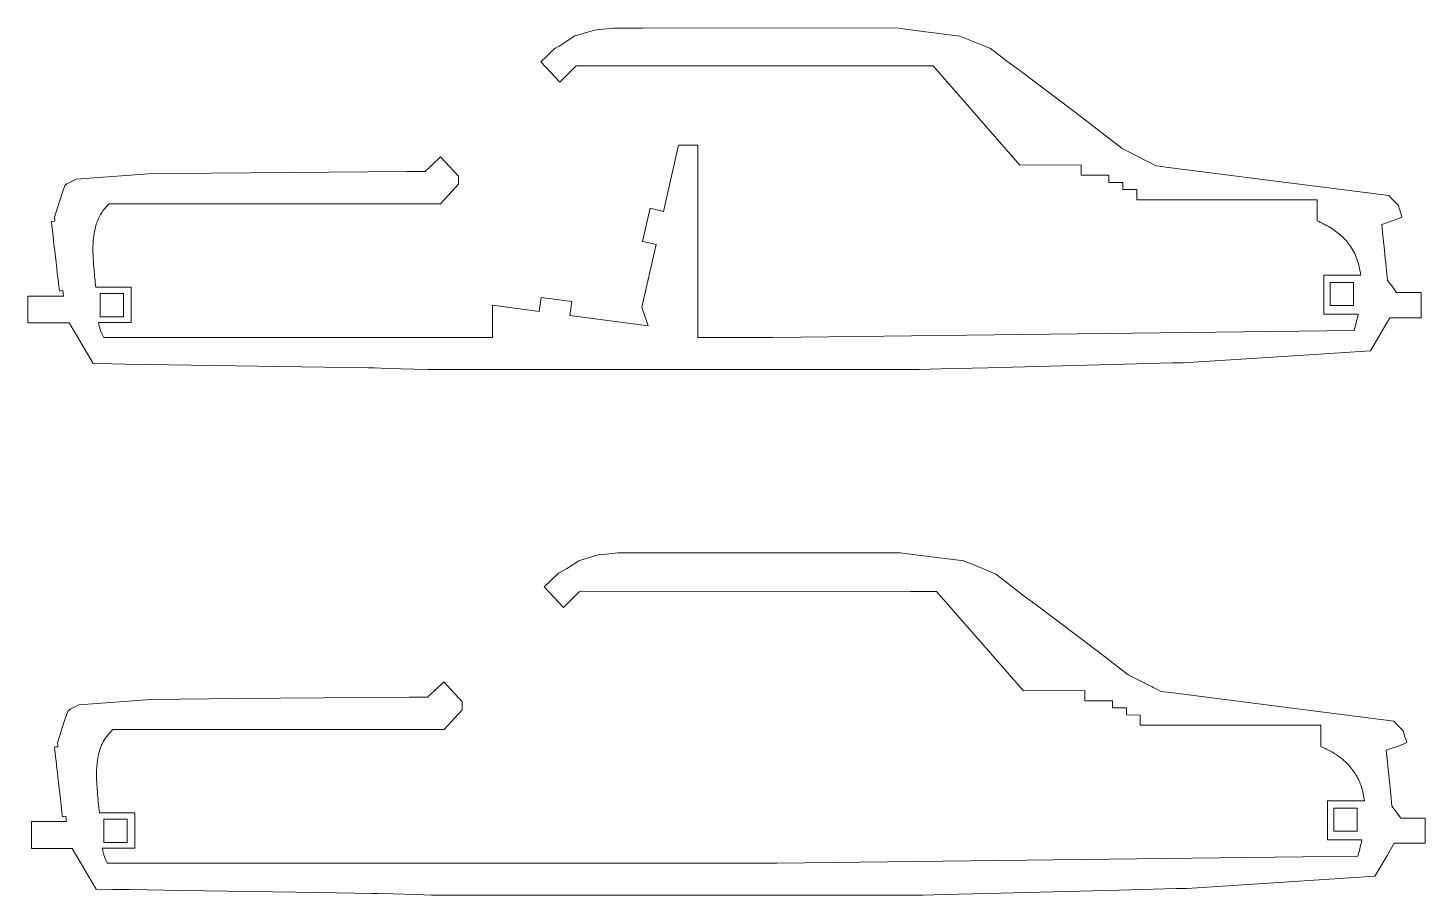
# Model space of a CAD drawing. Header units: millimetres. Extents: x -3396 to 75, y -180 to 2055.
# Drawn here: x -1222.4 to -920.6, y 1274.9 to 1462.3 of the extents above; entities that cross this region are included whole.
import ezdxf

# ---------------------------------------------------------------- set-up
doc = ezdxf.new("R2010")
doc.units = ezdxf.units.MM

msp = doc.modelspace()

# ---------------------------------------------------------------- linework, layer by layer
at = {"color": 7, "linetype": 'Continuous', "lineweight": 15}
for p, q in [((-1100.05, 1461.8), (-1103.71, 1460.71)), ((-1099.61, 1461.84), (-1100.05, 1461.8)), ((-1095.83, 1462.23), (-1099.61, 1461.84)), ((-1089.65, 1462.23), (-1095.83, 1462.23)), ((-1034.81, 1462.26), (-1089.65, 1462.23)), ((-1032.91, 1462.02), (-1034.81, 1462.26)), ((-1021.08, 1460.52), (-1032.91, 1462.02)), ((-1108.52, 1457.87), (-1109.43, 1457.01)), ((-1107.65, 1458.36), (-1108.52, 1457.87)), ((-1104.25, 1460.55), (-1107.65, 1458.36)), ((-1103.71, 1460.71), (-1104.25, 1460.55)), ((-1015.67, 1458.31), (-1021.08, 1460.52)), ((-1014.47, 1457.8), (-1015.67, 1458.31)), ((-1110.42, 1456.07), (-1111.59, 1454.96)), ((-1111.59, 1454.96), (-1107.54, 1450.58)), ((-1110.25, 1456.23), (-1110.42, 1456.07)), ((-1109.68, 1456.77), (-1110.25, 1456.23)), ((-1109.43, 1457.01), (-1109.68, 1456.77)), ((-1011.7, 1455.67), (-1014.47, 1457.8)), ((-1011.39, 1455.44), (-1011.7, 1455.67)), ((-1011.35, 1455.41), (-1011.39, 1455.44)), ((-1010.94, 1455.1), (-1011.35, 1455.41)), ((-1008.46, 1453.25), (-1010.94, 1455.1)), ((-1104.13, 1453.96), (-1107.54, 1450.58)), ((-1032.57, 1454.09), (-1103.78, 1454.11)), ((-1032.57, 1454.09), (-1026.9, 1454.09)), ((-1026.9, 1454.09), (-1008.16, 1432.59)), ((-996.4, 1444.2), (-1008.46, 1453.25)), ((-994.63, 1442.86), (-996.4, 1444.2)), ((-986.06, 1436.23), (-994.63, 1442.86)), ((-1085.1, 1422.63), (-1081.87, 1436.94)), ((-1081.87, 1436.94), (-1077.69, 1436.94)), ((-1077.69, 1436.94), (-1077.69, 1395.36)), ((-1133.3, 1434.42), (-1135.26, 1432.56)), ((-1129.43, 1430.25), (-1133.3, 1434.42)), ((-985.01, 1435.71), (-986.06, 1436.23)), ((-980.84, 1433.58), (-985.01, 1435.71)), ((-1196.42, 1430.74), (-1212.04, 1429.58)), ((-1182.78, 1430.87), (-1196.42, 1430.74)), ((-1140.54, 1431.26), (-1182.78, 1430.87)), ((-1139.2, 1431.26), (-1140.54, 1431.26)), ((-1136.64, 1431.25), (-1139.2, 1431.26)), ((-1136.44, 1431.43), (-1136.64, 1431.25)), ((-1135.78, 1432.07), (-1136.44, 1431.43)), ((-1135.66, 1432.18), (-1135.78, 1432.07)), ((-1135.26, 1432.56), (-1135.66, 1432.18)), ((-1008.16, 1432.59), (-994.9, 1432.66)), ((-994.9, 1432.66), (-994.9, 1430.43)), ((-980.48, 1433.39), (-980.84, 1433.58)), ((-980.38, 1433.34), (-980.48, 1433.39)), ((-979.09, 1432.68), (-980.38, 1433.34)), ((-978.69, 1432.47), (-979.09, 1432.68)), ((-977.91, 1432.37), (-978.69, 1432.47)), ((-976.62, 1432.21), (-977.91, 1432.37)), ((-953.96, 1429.3), (-976.62, 1432.21)), ((-1214.49, 1428.21), (-1215.05, 1426.57)), ((-1214.02, 1428.55), (-1214.49, 1428.21)), ((-1212.04, 1429.58), (-1214.02, 1428.55)), ((-1133.29, 1424.27), (-1129.43, 1428.51)), ((-1129.43, 1428.51), (-1129.43, 1430.25)), ((-994.9, 1430.43), (-988.9, 1430.43)), ((-988.9, 1430.43), (-988.9, 1428.9)), ((-988.9, 1428.9), (-985.9, 1428.9)), ((-985.9, 1428.9), (-985.9, 1427.39)), ((-928.4, 1426.03), (-953.96, 1429.3)), ((-1215.05, 1426.57), (-1216.72, 1421.35)), ((-985.9, 1427.39), (-982.9, 1427.35)), ((-982.9, 1427.35), (-982.9, 1425.15)), ((-982.9, 1425.15), (-943.9, 1425.15)), ((-943.9, 1425.15), (-943.9, 1420.58)), ((-927.46, 1425.05), (-928.4, 1426.03)), ((-926.37, 1423.93), (-927.46, 1425.05)), ((-1204.9, 1424.27), (-1133.29, 1424.27)), ((-1089.65, 1416.11), (-1088.03, 1423.3)), ((-1088.03, 1423.3), (-1085.1, 1422.63)), ((-926.19, 1423.34), (-926.37, 1423.93)), ((-925.98, 1422.66), (-926.19, 1423.34)), ((-925.77, 1421.99), (-925.98, 1422.66)), ((-925.58, 1421.4), (-925.77, 1421.99)), ((-1217.2, 1420.46), (-1217.36, 1420.44)), ((-1217.36, 1420.44), (-1217.31, 1419.99)), ((-1217.31, 1419.99), (-1217.3, 1419.88)), ((-1217.3, 1419.88), (-1217.25, 1419.45)), ((-1217.25, 1419.45), (-1217.24, 1419.39)), ((-1217.24, 1419.39), (-1217.24, 1419.35)), ((-1217.24, 1419.35), (-1217.15, 1418.63)), ((-1216.62, 1420.53), (-1217.2, 1420.46)), ((-1217.15, 1418.63), (-1217.07, 1417.88)), ((-1216.72, 1421.35), (-1216.64, 1420.7)), ((-1216.64, 1420.7), (-1216.62, 1420.53)), ((-929.95, 1419.81), (-927.25, 1420.7)), ((-929.86, 1418.92), (-929.95, 1419.81)), ((-929.85, 1418.81), (-929.86, 1418.92)), ((-929.83, 1418.65), (-929.85, 1418.81)), ((-929.81, 1418.49), (-929.83, 1418.65)), ((-927.25, 1420.7), (-925.58, 1421.4)), ((-1217.07, 1417.88), (-1216.98, 1417.14)), ((-1216.98, 1417.14), (-1216.89, 1416.36)), ((-1216.89, 1416.36), (-1216.81, 1415.64)), ((-1216.81, 1415.64), (-1216.73, 1414.92)), ((-1086.72, 1415.45), (-1089.65, 1416.11)), ((-929.78, 1418.12), (-929.81, 1418.49)), ((-929.72, 1417.55), (-929.78, 1418.12)), ((-929.64, 1416.8), (-929.72, 1417.55)), ((-929.55, 1415.95), (-929.64, 1416.8)), ((-929.46, 1415.06), (-929.55, 1415.95)), ((-1216.73, 1414.92), (-1216.64, 1414.18)), ((-1216.64, 1414.18), (-1216.56, 1413.45)), ((-1216.56, 1413.45), (-1216.55, 1413.41)), ((-1216.55, 1413.41), (-1216.55, 1413.35)), ((-1216.55, 1413.35), (-1216.5, 1412.92)), ((-1216.5, 1412.92), (-1216.45, 1412.49)), ((-1089.78, 1401.93), (-1086.72, 1415.45)), ((-929.18, 1412.38), (-929.46, 1415.06)), ((-1216.45, 1412.49), (-1216.44, 1412.43)), ((-1216.44, 1412.43), (-1216.44, 1412.39)), ((-1216.44, 1412.39), (-1216.35, 1411.66)), ((-1216.35, 1411.66), (-1216.27, 1410.92)), ((-1216.27, 1410.92), (-1216.18, 1410.16)), ((-1216.18, 1410.16), (-1216.1, 1409.4)), ((-929.09, 1411.49), (-929.18, 1412.38)), ((-929, 1410.64), (-929.09, 1411.49)), ((-928.92, 1409.91), (-929, 1410.64)), ((-928.87, 1409.36), (-928.92, 1409.91)), ((-1216.1, 1409.4), (-1216.01, 1408.67)), ((-1216.01, 1408.67), (-1215.93, 1407.97)), ((-1215.93, 1407.97), (-1215.84, 1407.21)), ((-1215.84, 1407.21), (-1215.76, 1406.49)), ((-942.49, 1400.39), (-942.49, 1408.84)), ((-942.49, 1408.84), (-934.49, 1408.84)), ((-941.09, 1402.27), (-941.09, 1407.27)), ((-941.09, 1407.27), (-936.09, 1407.27)), ((-936.09, 1407.27), (-936.09, 1402.27)), ((-928.83, 1409.01), (-928.87, 1409.36)), ((-928.82, 1408.87), (-928.83, 1409.01)), ((-928.8, 1408.69), (-928.82, 1408.87)), ((-928.79, 1408.59), (-928.8, 1408.69)), ((-928.69, 1407.68), (-928.79, 1408.59)), ((-927.79, 1406.52), (-928.69, 1407.68)), ((-1222.43, 1404.33), (-1222.43, 1403.31)), ((-1214.73, 1404.33), (-1222.43, 1404.33)), ((-1215.76, 1406.49), (-1215.76, 1406.46)), ((-1215.76, 1406.46), (-1215.75, 1406.39)), ((-1215.75, 1406.39), (-1215.7, 1405.96)), ((-1215.7, 1405.96), (-1215.69, 1405.85)), ((-1215.69, 1405.85), (-1215.64, 1405.41)), ((-1215.64, 1405.41), (-1215.48, 1405.43)), ((-1215.48, 1405.43), (-1214.9, 1405.5)), ((-1214.9, 1405.5), (-1214.88, 1405.33)), ((-1214.88, 1405.33), (-1214.88, 1405.3)), ((-1214.88, 1405.3), (-1214.85, 1405.12)), ((-1214.85, 1405.12), (-1214.8, 1404.68)), ((-1214.8, 1404.68), (-1214.77, 1404.5)), ((-1214.77, 1404.5), (-1214.73, 1404.33)), ((-1207.79, 1406.26), (-1200.15, 1406.26)), ((-1206.8, 1404.85), (-1201.8, 1404.85)), ((-1206.8, 1399.85), (-1206.8, 1404.85)), ((-1201.8, 1404.85), (-1201.8, 1399.85)), ((-1200.15, 1406.26), (-1200.15, 1398.6)), ((-1111.97, 1401.02), (-1111.58, 1404)), ((-1111.58, 1404), (-1104.94, 1403.12)), ((-926.77, 1405.1), (-927.79, 1406.52)), ((-925.75, 1405.1), (-926.77, 1405.1)), ((-921.47, 1405.1), (-925.75, 1405.1)), ((-921.47, 1403.13), (-921.47, 1405.1)), ((-1222.43, 1403.31), (-1222.43, 1402.74)), ((-1222.43, 1402.74), (-1222.43, 1398.57)), ((-1122.05, 1395.36), (-1122.05, 1402.35)), ((-1122.05, 1402.35), (-1111.97, 1401.02)), ((-1104.94, 1403.12), (-1105.33, 1400.15)), ((-1088.43, 1397.93), (-1089.78, 1401.93)), ((-936.09, 1402.27), (-941.09, 1402.27)), ((-921.47, 1399.65), (-921.47, 1403.13)), ((-1222.43, 1398.57), (-1213.49, 1398.57)), ((-1213.49, 1398.57), (-1210.82, 1393.96)), ((-1200.15, 1398.6), (-1207.17, 1398.6)), ((-1201.8, 1399.85), (-1206.8, 1399.85)), ((-1105.33, 1400.15), (-1088.43, 1397.93)), ((-935.05, 1400.39), (-942.49, 1400.39)), ((-930.07, 1396.46), (-928.19, 1399.65)), ((-928.19, 1399.65), (-921.47, 1399.65)), ((-1122.05, 1395.36), (-1206.07, 1395.36)), ((-1061.42, 1395.36), (-1077.69, 1395.36)), ((-935.92, 1396.89), (-1061.42, 1395.36)), ((-932.36, 1392.52), (-930.07, 1396.46)), ((-1210.82, 1393.96), (-1208.36, 1389.73)), ((-950.07, 1391.36), (-932.36, 1392.52)), ((-1208.36, 1389.73), (-1204.29, 1389.68)), ((-1204.29, 1389.68), (-1201.33, 1389.65)), ((-1201.33, 1389.65), (-1191.99, 1389.5)), ((-1191.99, 1389.5), (-1158.44, 1388.96)), ((-1158.44, 1388.96), (-1148.86, 1388.81)), ((-1148.86, 1388.81), (-1148.78, 1388.81)), ((-1148.78, 1388.81), (-1148.68, 1388.81)), ((-1148.68, 1388.81), (-1148.36, 1388.8)), ((-1148.36, 1388.8), (-1147.84, 1388.79)), ((-1147.84, 1388.79), (-1147.66, 1388.79)), ((-1147.66, 1388.79), (-1144.7, 1388.71)), ((-1144.7, 1388.71), (-1139.04, 1388.55)), ((-1139.04, 1388.55), (-1136.07, 1388.47)), ((-1136.07, 1388.47), (-1029.86, 1388.47)), ((-1029.86, 1388.47), (-1025.15, 1388.59)), ((-1025.15, 1388.59), (-1015.06, 1388.85)), ((-1015.06, 1388.85), (-985.54, 1389.6)), ((-985.54, 1389.6), (-975.25, 1389.87)), ((-975.25, 1389.87), (-972.87, 1389.93)), ((-972.87, 1389.93), (-950.07, 1391.36)), ((-1106.11, 1345.42), (-1103.43, 1347.14)), ((-1103.43, 1347.14), (-1102.13, 1347.53)), ((-1102.13, 1347.53), (-1099.23, 1348.4)), ((-1099.23, 1348.4), (-1098.02, 1348.52)), ((-1098.02, 1348.52), (-1095.01, 1348.83)), ((-1077.11, 1348.84), (-1095.01, 1348.83)), ((-1033.98, 1348.86), (-1077.11, 1348.84)), ((-1033.98, 1348.86), (-1029.54, 1348.29)), ((-1029.54, 1348.29), (-1020.25, 1347.11)), ((-1016.01, 1345.38), (-1020.25, 1347.11)), ((-1109.4, 1342.94), (-1108.97, 1343.35)), ((-1108.97, 1343.35), (-1108.49, 1343.8)), ((-1108.49, 1343.8), (-1107.79, 1344.46)), ((-1107.79, 1344.46), (-1106.11, 1345.42)), ((-1016.01, 1345.38), (-1013.35, 1344.24)), ((-1010.91, 1342.37), (-1013.35, 1344.24)), ((-1109.71, 1342.65), (-1110.91, 1341.51)), ((-1106.75, 1337.02), (-1110.91, 1341.51)), ((-1109.71, 1342.65), (-1109.4, 1342.94)), ((-1106.75, 1337.02), (-1103.34, 1340.4)), ((-1102.99, 1340.54), (-1031.78, 1340.53)), ((-1026.11, 1340.53), (-1031.78, 1340.53)), ((-1007.37, 1319.03), (-1026.11, 1340.53)), ((-1010.33, 1341.93), (-1010.91, 1342.37)), ((-1009.98, 1341.66), (-1010.33, 1341.93)), ((-1009.9, 1341.6), (-1009.98, 1341.66)), ((-1007.17, 1339.5), (-1009.9, 1341.6)), ((-1004.64, 1337.6), (-1007.17, 1339.5)), ((-995.23, 1330.55), (-1004.64, 1337.6)), ((-995.23, 1330.55), (-991.44, 1327.68)), ((-984.77, 1322.52), (-991.44, 1327.68)), ((-984.77, 1322.52), (-982.57, 1321.43)), ((-1132.6, 1320.96), (-1134.7, 1318.97)), ((-1132.6, 1320.96), (-1128.64, 1316.69)), ((-994.11, 1319.09), (-1007.37, 1319.03)), ((-994.11, 1316.87), (-994.11, 1319.09)), ((-979.81, 1320.01), (-982.57, 1321.43)), ((-979.81, 1320.01), (-979.57, 1319.89)), ((-979.57, 1319.89), (-979.37, 1319.79)), ((-978.47, 1319.33), (-979.37, 1319.79)), ((-978.47, 1319.33), (-977.66, 1318.91)), ((-1211.44, 1316.02), (-1213.16, 1315.12)), ((-1195.82, 1317.18), (-1211.44, 1316.02)), ((-1177.06, 1317.36), (-1195.82, 1317.18)), ((-1177.06, 1317.36), (-1140.1, 1317.7)), ((-1138.3, 1317.69), (-1140.1, 1317.7)), ((-1136.06, 1317.68), (-1138.3, 1317.69)), ((-1136.06, 1317.68), (-1135.79, 1317.94)), ((-1135.79, 1317.94), (-1135.21, 1318.49)), ((-1135.21, 1318.49), (-1135.05, 1318.65)), ((-1135.05, 1318.65), (-1134.7, 1318.97)), ((-1128.64, 1316.69), (-1128.64, 1314.95)), ((-988.11, 1316.87), (-994.11, 1316.87)), ((-988.11, 1315.34), (-988.11, 1316.87)), ((-977.05, 1318.83), (-977.66, 1318.91)), ((-977.05, 1318.83), (-975.59, 1318.64)), ((-955.97, 1316.13), (-975.59, 1318.64)), ((-927.37, 1312.46), (-955.97, 1316.13)), ((-1213.82, 1314.65), (-1214.6, 1312.38)), ((-1213.82, 1314.65), (-1213.16, 1315.12)), ((-1128.64, 1314.95), (-1132.5, 1310.7)), ((-985.11, 1315.34), (-988.11, 1315.34)), ((-985.11, 1313.83), (-985.11, 1315.34)), ((-982.11, 1313.79), (-985.11, 1313.83)), ((-982.11, 1311.59), (-982.11, 1313.79)), ((-1214.6, 1312.38), (-1216.06, 1307.79)), ((-1132.5, 1310.7), (-1204.11, 1310.7)), ((-943.11, 1311.59), (-982.11, 1311.59)), ((-943.11, 1307.02), (-943.11, 1311.59)), ((-926.56, 1311.62), (-927.37, 1312.46)), ((-925.34, 1310.36), (-926.56, 1311.62)), ((-925.18, 1309.86), (-925.34, 1310.36)), ((-1215.97, 1306.97), (-1216.48, 1306.9)), ((-1216.06, 1307.79), (-1215.99, 1307.22)), ((-1215.99, 1307.22), (-1215.97, 1306.97)), ((-929.01, 1306.24), (-925.99, 1307.24)), ((-925.99, 1307.24), (-924.55, 1307.84)), ((-924.94, 1309.1), (-925.18, 1309.86)), ((-924.94, 1309.1), (-924.71, 1308.34)), ((-924.55, 1307.84), (-924.71, 1308.34)), ((-1216.48, 1306.9), (-1216.7, 1306.87)), ((-1216.66, 1306.48), (-1216.7, 1306.87)), ((-1216.66, 1306.48), (-1216.64, 1306.32)), ((-1216.6, 1305.94), (-1216.64, 1306.32)), ((-1216.6, 1305.94), (-1216.59, 1305.89)), ((-1216.59, 1305.89), (-1216.58, 1305.82)), ((-1216.58, 1305.82), (-1216.58, 1305.79)), ((-1216.58, 1305.79), (-1216.46, 1304.77)), ((-1216.46, 1304.77), (-1216.41, 1304.31)), ((-1216.41, 1304.31), (-1216.29, 1303.25)), ((-929.01, 1306.24), (-928.93, 1305.47)), ((-928.92, 1305.37), (-928.93, 1305.47)), ((-928.9, 1305.23), (-928.92, 1305.37)), ((-928.89, 1305.1), (-928.9, 1305.23)), ((-928.85, 1304.78), (-928.89, 1305.1)), ((-928.8, 1304.29), (-928.85, 1304.78)), ((-928.74, 1303.64), (-928.8, 1304.29)), ((-1216.29, 1303.25), (-1216.23, 1302.78)), ((-1216.23, 1302.78), (-1216.12, 1301.79)), ((-1216.12, 1301.79), (-1216.07, 1301.36)), ((-1216.07, 1301.36), (-1215.95, 1300.33)), ((-928.66, 1302.91), (-928.74, 1303.64)), ((-928.58, 1302.14), (-928.66, 1302.91)), ((-928.58, 1302.14), (-928.17, 1298.16)), ((-1215.95, 1300.33), (-1215.9, 1299.89)), ((-1215.9, 1299.89), (-1215.9, 1299.86)), ((-1215.9, 1299.86), (-1215.89, 1299.79)), ((-1215.89, 1299.79), (-1215.88, 1299.74)), ((-1215.84, 1299.36), (-1215.88, 1299.74)), ((-1215.8, 1298.98), (-1215.84, 1299.36)), ((-1215.8, 1298.98), (-1215.79, 1298.93)), ((-1215.79, 1298.93), (-1215.78, 1298.86)), ((-1215.78, 1298.86), (-1215.78, 1298.83)), ((-1215.78, 1298.83), (-1215.66, 1297.8)), ((-928.17, 1298.16), (-928.09, 1297.39)), ((-1215.66, 1297.8), (-1215.61, 1297.35)), ((-1215.61, 1297.35), (-1215.49, 1296.28)), ((-1215.49, 1296.28), (-1215.43, 1295.82)), ((-1215.43, 1295.82), (-1215.32, 1294.81)), ((-941.7, 1286.83), (-941.7, 1295.27)), ((-941.7, 1295.27), (-933.7, 1295.27)), ((-928.01, 1296.66), (-928.09, 1297.39)), ((-927.95, 1296.03), (-928.01, 1296.66)), ((-927.9, 1295.55), (-927.95, 1296.03)), ((-927.86, 1295.25), (-927.9, 1295.55)), ((-927.85, 1295.14), (-927.86, 1295.25)), ((-927.84, 1294.98), (-927.85, 1295.14)), ((-927.83, 1294.9), (-927.84, 1294.98)), ((-927.83, 1294.9), (-927.75, 1294.11)), ((-1215.32, 1294.81), (-1215.27, 1294.4)), ((-1215.27, 1294.4), (-1215.15, 1293.35)), ((-1215.15, 1293.35), (-1215.1, 1292.93)), ((-1215.1, 1292.93), (-1215.1, 1292.9)), ((-1215.1, 1292.9), (-1215.09, 1292.83)), ((-1215.09, 1292.83), (-1215.09, 1292.78)), ((-1215.04, 1292.4), (-1215.09, 1292.78)), ((-1215.04, 1292.4), (-1215.02, 1292.23)), ((-1214.98, 1291.84), (-1215.02, 1292.23)), ((-1214.98, 1291.84), (-1214.75, 1291.87)), ((-1214.75, 1291.87), (-1214.24, 1291.94)), ((-1214.24, 1291.94), (-1214.21, 1291.69)), ((-1207, 1292.7), (-1199.36, 1292.7)), ((-1199.36, 1292.7), (-1199.36, 1285.04)), ((-940.3, 1288.71), (-940.3, 1293.71)), ((-940.3, 1293.71), (-935.3, 1293.71)), ((-935.3, 1293.71), (-935.3, 1288.71)), ((-926.96, 1293.1), (-927.75, 1294.11)), ((-925.84, 1291.54), (-926.96, 1293.1)), ((-1221.66, 1290.77), (-1221.66, 1289.52)), ((-1221.66, 1290.77), (-1214.07, 1290.77)), ((-1221.66, 1289.52), (-1221.66, 1288.83)), ((-1221.66, 1288.83), (-1221.66, 1285)), ((-1214.21, 1291.69), (-1214.21, 1291.66)), ((-1214.21, 1291.66), (-1214.19, 1291.5)), ((-1214.15, 1291.12), (-1214.19, 1291.5)), ((-1214.15, 1291.12), (-1214.11, 1290.96)), ((-1214.11, 1290.96), (-1214.07, 1290.77)), ((-1206.01, 1291.29), (-1201.01, 1291.29)), ((-1206.01, 1286.29), (-1206.01, 1291.29)), ((-1201.01, 1291.29), (-1201.01, 1286.29)), ((-925.07, 1291.54), (-925.84, 1291.54)), ((-920.6, 1291.54), (-925.07, 1291.54)), ((-920.6, 1289.22), (-920.6, 1291.54)), ((-920.6, 1286.09), (-920.6, 1289.22)), ((-1201.01, 1286.29), (-1206.01, 1286.29)), ((-934.26, 1286.83), (-941.7, 1286.83)), ((-935.3, 1288.71), (-940.3, 1288.71)), ((-928.88, 1283.33), (-927.26, 1286.09)), ((-927.26, 1286.09), (-920.6, 1286.09)), ((-1221.66, 1285), (-1212.84, 1285)), ((-1212.84, 1285), (-1210.48, 1280.95)), ((-1199.36, 1285.04), (-1206.38, 1285.04)), ((-1060.63, 1281.8), (-935.13, 1283.32)), ((-928.88, 1283.33), (-931.43, 1278.96)), ((-1210.48, 1280.95), (-1207.71, 1276.17)), ((-1205.28, 1281.8), (-1060.63, 1281.8)), ((-972.04, 1276.36), (-946.71, 1277.95)), ((-946.71, 1277.95), (-931.43, 1278.96)), ((-1204.12, 1276.12), (-1207.71, 1276.17)), ((-1204.12, 1276.12), (-1200.5, 1276.08)), ((-1189.09, 1275.9), (-1200.5, 1276.08)), ((-1189.09, 1275.9), (-1159.66, 1275.43)), ((-1159.66, 1275.43), (-1148.04, 1275.25)), ((-1147.94, 1275.25), (-1148.04, 1275.25)), ((-1147.94, 1275.25), (-1147.82, 1275.25)), ((-1147.54, 1275.24), (-1147.82, 1275.25)), ((-1147.04, 1275.23), (-1147.54, 1275.24)), ((-1146.84, 1275.23), (-1147.04, 1275.23)), ((-1146.84, 1275.23), (-1143.53, 1275.14)), ((-1138.57, 1275), (-1143.53, 1275.14)), ((-1135.25, 1274.91), (-1138.57, 1275)), ((-1135.25, 1274.91), (-1029.03, 1274.91)), ((-1024.33, 1275.03), (-1029.03, 1274.91)), ((-1024.33, 1275.03), (-1012.27, 1275.34)), ((-986.67, 1275.99), (-1012.27, 1275.34)), ((-986.67, 1275.99), (-974.43, 1276.3)), ((-972.04, 1276.36), (-974.43, 1276.3))]:
    msp.add_line(p, q, dxfattribs=at)
for centre in [(-1103.78, 1453.61), (-1102.99, 1340.04)]:
    msp.add_arc(centre, 0.5, 89.9844, 134.7823, dxfattribs=at)
for points, knots in [([(-1207.79, 1406.26), (-1207.92, 1407.54), (-1208.17, 1410.05), (-1208.44, 1413.73), (-1208.35, 1417.02), (-1207.76, 1419.86), (-1206.7, 1422.31), (-1205.51, 1423.6), (-1204.9, 1424.27)], [0, 0, 0, 0, 0.203194, 0.399396, 0.584571, 0.722611, 0.858241, 1, 1, 1, 1]), ([(-943.9, 1420.58), (-942.94, 1420.13), (-941.1, 1419.26), (-938.69, 1417.48), (-936.66, 1415.22), (-935.1, 1412.31), (-934.7, 1410.02), (-934.49, 1408.84)], [0, 0, 0, 0, 0.200186, 0.385434, 0.562401, 0.772404, 1, 1, 1, 1]), ([(-1206.07, 1395.36), (-1206.35, 1395.94), (-1206.84, 1396.98), (-1207.07, 1398.1), (-1207.17, 1398.6)], [0, 0, 0, 0, 0.560113, 1, 1, 1, 1]), ([(-935.05, 1400.39), (-935.19, 1399.75), (-935.45, 1398.57), (-935.77, 1397.41), (-935.92, 1396.89)], [0, 0, 0, 0, 0.546465, 1, 1, 1, 1]), ([(-1204.11, 1310.7), (-1204.86, 1309.85), (-1206.34, 1308.17), (-1207.37, 1304.89), (-1207.7, 1301.22), (-1207.45, 1297.13), (-1207.15, 1294.2), (-1207, 1292.7)], [0, 0, 0, 0, 0.1787, 0.351701, 0.53284, 0.760962, 1, 1, 1, 1]), ([(-933.7, 1295.27), (-933.87, 1296.29), (-934.2, 1298.25), (-935.42, 1300.93), (-937.27, 1303.34), (-939.85, 1305.46), (-941.99, 1306.48), (-943.11, 1307.02)], [0, 0, 0, 0, 0.19476, 0.375041, 0.551097, 0.765906, 1, 1, 1, 1]), ([(-935.13, 1283.32), (-934.94, 1283.99), (-934.62, 1285.15), (-934.37, 1286.32), (-934.26, 1286.83)], [0, 0, 0, 0, 0.573459, 1, 1, 1, 1]), ([(-1206.38, 1285.04), (-1206.25, 1284.41), (-1206.01, 1283.28), (-1205.5, 1282.25), (-1205.28, 1281.8)], [0, 0, 0, 0, 0.558972, 1, 1, 1, 1])]:
    msp.add_open_spline(points, degree=3, knots=knots, dxfattribs=at)

doc.saveas('drawing.dxf')
